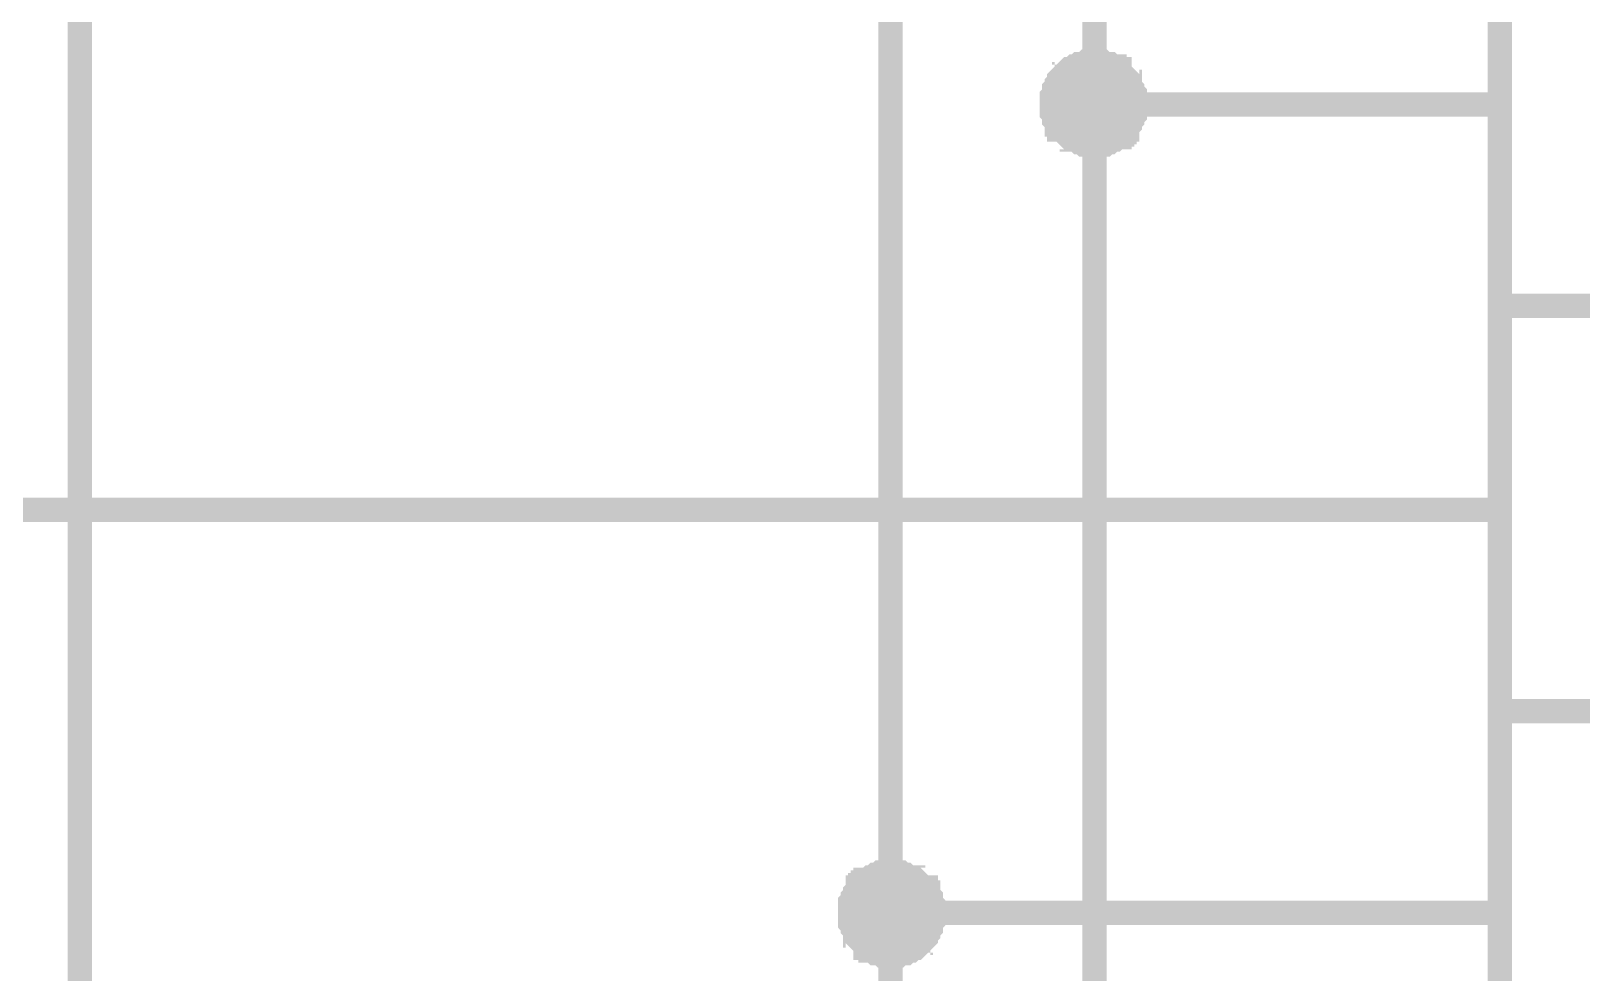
# Model space of a CAD drawing. Header units: millimetres. Extents: x 101 to 942, y 57 to 651.
# Drawn here: x 789.37 to 808.49, y 293.07 to 304.67 of the extents above; entities that cross this region are included whole.
import ezdxf

# ---------------------------------------------------------------- set-up
doc = ezdxf.new("R2010")
doc.units = ezdxf.units.MM
doc.header["$LTSCALE"] = 0.5
doc.layers.add('Sheet', color=255, linetype='Continuous')

msp = doc.modelspace()

# ---------------------------------------------------------------- linework, layer by layer
at = {"layer": 'Sheet', "color": 7, "const_width": 0.3}
msp.add_lwpolyline([(807.491, 386.283), (827.46, 386.283), (827.46, 261.27), (807.491, 261.27), (807.491, 386.283)], close=True, dxfattribs=at)
at = {"layer": 'Sheet', "color": 7}
for points, const_width in [([(802.491, 318.775), (802.491, 303.769), (804.975, 303.769)], 0.3), ([(760.006, 308.771), (789.975, 308.771), (789.975, 268.788), (804.975, 268.788)], 0.3), ([(804.975, 308.771), (799.975, 308.771), (799.975, 293.797)], 0.3), ([(801.963, 303.769), (801.963, 303.8), (801.963, 303.831), (801.963, 303.831), (801.963, 303.862), (801.994, 303.894), (801.994, 303.925), (801.994, 303.956), (801.994, 303.956), (802.025, 303.987), (802.025, 304.018), (802.056, 304.049), (802.056, 304.049), (802.056, 304.08), (802.087, 304.111), (802.118, 304.111), (802.118, 304.142), (802.149, 304.142), (802.149, 304.173), (802.18, 304.204), (802.211, 304.204), (802.211, 304.204), (802.242, 304.235), (802.273, 304.235), (802.304, 304.266), (802.304, 304.266), (802.335, 304.266), (802.366, 304.266), (802.397, 304.297), (802.429, 304.297), (802.429, 304.297), (802.46, 304.297), (802.491, 304.297)], 0.3), ([(801.963, 303.769), (801.963, 303.8), (801.963, 303.831), (801.963, 303.831), (801.963, 303.862), (801.994, 303.894), (801.994, 303.925), (801.994, 303.956), (801.994, 303.956), (802.025, 303.987), (802.025, 304.018), (802.056, 304.049), (802.056, 304.049), (802.056, 304.08), (802.087, 304.111), (802.118, 304.111), (802.118, 304.142), (802.149, 304.142), (802.149, 304.173), (802.18, 304.204), (802.211, 304.204), (802.211, 304.204), (802.242, 304.235), (802.273, 304.235), (802.304, 304.266), (802.304, 304.266), (802.335, 304.266), (802.366, 304.266), (802.397, 304.297), (802.429, 304.297), (802.429, 304.297), (802.46, 304.297), (802.491, 304.297)], 0.3), ([(801.963, 303.769), (801.963, 303.8), (801.963, 303.831), (801.963, 303.831), (801.963, 303.862), (801.994, 303.894), (801.994, 303.925), (801.994, 303.956), (801.994, 303.956), (802.025, 303.987), (802.025, 304.018), (802.056, 304.049), (802.056, 304.049), (802.056, 304.08), (802.087, 304.111), (802.118, 304.111), (802.118, 304.142), (802.149, 304.142), (802.149, 304.173), (802.18, 304.204), (802.211, 304.204), (802.211, 304.204), (802.242, 304.235), (802.273, 304.235), (802.304, 304.266), (802.304, 304.266), (802.335, 304.266), (802.366, 304.266), (802.397, 304.297), (802.429, 304.297), (802.429, 304.297), (802.46, 304.297), (802.491, 304.297)], 0.3), ([(801.963, 303.769), (801.963, 303.8), (801.963, 303.831), (801.963, 303.831), (801.963, 303.862), (801.994, 303.894), (801.994, 303.925), (801.994, 303.956), (801.994, 303.956), (802.025, 303.987), (802.025, 304.018), (802.056, 304.049), (802.056, 304.049), (802.056, 304.08), (802.087, 304.111), (802.118, 304.111), (802.118, 304.142), (802.149, 304.142), (802.149, 304.173), (802.18, 304.204), (802.211, 304.204), (802.211, 304.204), (802.242, 304.235), (802.273, 304.235), (802.304, 304.266), (802.304, 304.266), (802.335, 304.266), (802.366, 304.266), (802.397, 304.297), (802.429, 304.297), (802.429, 304.297), (802.46, 304.297), (802.491, 304.297)], 0.3), ([(802.491, 304.297), (802.491, 304.297)], 0.3), ([(802.491, 304.297), (802.522, 304.297), (802.553, 304.297), (802.553, 304.297), (802.584, 304.297), (802.615, 304.266), (802.646, 304.266), (802.677, 304.266), (802.677, 304.266), (802.708, 304.235), (802.739, 304.235), (802.739, 304.204), (802.77, 304.204), (802.801, 304.204), (802.801, 304.173), (802.832, 304.142), (802.832, 304.142), (802.863, 304.111), (802.863, 304.111), (802.894, 304.08), (802.894, 304.049), (802.925, 304.049), (802.925, 304.018), (802.925, 303.987), (802.956, 303.956), (802.956, 303.956), (802.956, 303.925), (802.988, 303.894), (802.988, 303.862), (802.988, 303.831), (802.988, 303.831), (802.988, 303.8), (802.988, 303.769)], 0.3), ([(802.491, 304.297), (802.491, 304.297)], 0.3), ([(802.491, 304.297), (802.522, 304.297), (802.553, 304.297), (802.553, 304.297), (802.584, 304.297), (802.615, 304.266), (802.646, 304.266), (802.677, 304.266), (802.677, 304.266), (802.708, 304.235), (802.739, 304.235), (802.739, 304.204), (802.77, 304.204), (802.801, 304.204), (802.801, 304.173), (802.832, 304.142), (802.832, 304.142), (802.863, 304.111), (802.863, 304.111), (802.894, 304.08), (802.894, 304.049), (802.925, 304.049), (802.925, 304.018), (802.925, 303.987), (802.956, 303.956), (802.956, 303.956), (802.956, 303.925), (802.988, 303.894), (802.988, 303.862), (802.988, 303.831), (802.988, 303.831), (802.988, 303.8), (802.988, 303.769)], 0.3), ([(802.491, 304.297), (802.491, 304.297)], 0.3), ([(802.491, 304.297), (802.522, 304.297), (802.553, 304.297), (802.553, 304.297), (802.584, 304.297), (802.615, 304.266), (802.646, 304.266), (802.677, 304.266), (802.677, 304.266), (802.708, 304.235), (802.739, 304.235), (802.739, 304.204), (802.77, 304.204), (802.801, 304.204), (802.801, 304.173), (802.832, 304.142), (802.832, 304.142), (802.863, 304.111), (802.863, 304.111), (802.894, 304.08), (802.894, 304.049), (802.925, 304.049), (802.925, 304.018), (802.925, 303.987), (802.956, 303.956), (802.956, 303.956), (802.956, 303.925), (802.988, 303.894), (802.988, 303.862), (802.988, 303.831), (802.988, 303.831), (802.988, 303.8), (802.988, 303.769)], 0.3), ([(802.491, 304.297), (802.491, 304.297)], 0.3), ([(802.491, 304.297), (802.522, 304.297), (802.553, 304.297), (802.553, 304.297), (802.584, 304.297), (802.615, 304.266), (802.646, 304.266), (802.677, 304.266), (802.677, 304.266), (802.708, 304.235), (802.739, 304.235), (802.739, 304.204), (802.77, 304.204), (802.801, 304.204), (802.801, 304.173), (802.832, 304.142), (802.832, 304.142), (802.863, 304.111), (802.863, 304.111), (802.894, 304.08), (802.894, 304.049), (802.925, 304.049), (802.925, 304.018), (802.925, 303.987), (802.956, 303.956), (802.956, 303.956), (802.956, 303.925), (802.988, 303.894), (802.988, 303.862), (802.988, 303.831), (802.988, 303.831), (802.988, 303.8), (802.988, 303.769)], 0.3), ([(801.963, 303.769), (801.963, 303.8), (801.963, 303.831), (801.963, 303.831), (801.963, 303.862), (801.994, 303.894), (801.994, 303.925), (801.994, 303.956), (801.994, 303.956), (802.025, 303.987), (802.025, 304.018), (802.056, 304.049), (802.056, 304.049), (802.056, 304.08), (802.087, 304.111), (802.118, 304.111), (802.118, 304.142), (802.149, 304.142), (802.149, 304.173), (802.18, 304.204), (802.211, 304.204), (802.211, 304.204), (802.242, 304.235), (802.273, 304.235), (802.304, 304.266), (802.304, 304.266), (802.335, 304.266), (802.366, 304.266), (802.397, 304.297), (802.429, 304.297), (802.429, 304.297), (802.46, 304.297), (802.491, 304.297)], 0.0991), ([(801.963, 303.769), (801.963, 303.8), (801.963, 303.831), (801.963, 303.831), (801.963, 303.862), (801.994, 303.894), (801.994, 303.925), (801.994, 303.956), (801.994, 303.956), (802.025, 303.987), (802.025, 304.018), (802.056, 304.049), (802.056, 304.049), (802.056, 304.08), (802.087, 304.111), (802.118, 304.111), (802.118, 304.142), (802.149, 304.142), (802.149, 304.173), (802.18, 304.204), (802.211, 304.204), (802.211, 304.204), (802.242, 304.235), (802.273, 304.235), (802.304, 304.266), (802.304, 304.266), (802.335, 304.266), (802.366, 304.266), (802.397, 304.297), (802.429, 304.297), (802.429, 304.297), (802.46, 304.297), (802.491, 304.297)], 0.0991), ([(801.963, 303.769), (801.963, 303.8), (801.963, 303.831), (801.963, 303.831), (801.963, 303.862), (801.994, 303.894), (801.994, 303.925), (801.994, 303.956), (801.994, 303.956), (802.025, 303.987), (802.025, 304.018), (802.056, 304.049), (802.056, 304.049), (802.056, 304.08), (802.087, 304.111), (802.118, 304.111), (802.118, 304.142), (802.149, 304.142), (802.149, 304.173), (802.18, 304.204), (802.211, 304.204), (802.211, 304.204), (802.242, 304.235), (802.273, 304.235), (802.304, 304.266), (802.304, 304.266), (802.335, 304.266), (802.366, 304.266), (802.397, 304.297), (802.429, 304.297), (802.429, 304.297), (802.46, 304.297), (802.491, 304.297)], 0.0991), ([(801.963, 303.769), (801.963, 303.8), (801.963, 303.831), (801.963, 303.831), (801.963, 303.862), (801.994, 303.894), (801.994, 303.925), (801.994, 303.956), (801.994, 303.956), (802.025, 303.987), (802.025, 304.018), (802.056, 304.049), (802.056, 304.049), (802.056, 304.08), (802.087, 304.111), (802.118, 304.111), (802.118, 304.142), (802.149, 304.142), (802.149, 304.173), (802.18, 304.204), (802.211, 304.204), (802.211, 304.204), (802.242, 304.235), (802.273, 304.235), (802.304, 304.266), (802.304, 304.266), (802.335, 304.266), (802.366, 304.266), (802.397, 304.297), (802.429, 304.297), (802.429, 304.297), (802.46, 304.297), (802.491, 304.297)], 0.0991), ([(802.491, 304.297), (802.491, 304.297)], 0.0991), ([(802.491, 304.297), (802.522, 304.297), (802.553, 304.297), (802.553, 304.297), (802.584, 304.297), (802.615, 304.266), (802.646, 304.266), (802.677, 304.266), (802.677, 304.266), (802.708, 304.235), (802.739, 304.235), (802.739, 304.204), (802.77, 304.204), (802.801, 304.204), (802.801, 304.173), (802.832, 304.142), (802.832, 304.142), (802.863, 304.111), (802.863, 304.111), (802.894, 304.08), (802.894, 304.049), (802.925, 304.049), (802.925, 304.018), (802.925, 303.987), (802.956, 303.956), (802.956, 303.956), (802.956, 303.925), (802.988, 303.894), (802.988, 303.862), (802.988, 303.831), (802.988, 303.831), (802.988, 303.8), (802.988, 303.769)], 0.0991), ([(802.491, 304.297), (802.491, 304.297)], 0.0991), ([(802.491, 304.297), (802.522, 304.297), (802.553, 304.297), (802.553, 304.297), (802.584, 304.297), (802.615, 304.266), (802.646, 304.266), (802.677, 304.266), (802.677, 304.266), (802.708, 304.235), (802.739, 304.235), (802.739, 304.204), (802.77, 304.204), (802.801, 304.204), (802.801, 304.173), (802.832, 304.142), (802.832, 304.142), (802.863, 304.111), (802.863, 304.111), (802.894, 304.08), (802.894, 304.049), (802.925, 304.049), (802.925, 304.018), (802.925, 303.987), (802.956, 303.956), (802.956, 303.956), (802.956, 303.925), (802.988, 303.894), (802.988, 303.862), (802.988, 303.831), (802.988, 303.831), (802.988, 303.8), (802.988, 303.769)], 0.0991), ([(802.491, 304.297), (802.491, 304.297)], 0.0991), ([(802.491, 304.297), (802.522, 304.297), (802.553, 304.297), (802.553, 304.297), (802.584, 304.297), (802.615, 304.266), (802.646, 304.266), (802.677, 304.266), (802.677, 304.266), (802.708, 304.235), (802.739, 304.235), (802.739, 304.204), (802.77, 304.204), (802.801, 304.204), (802.801, 304.173), (802.832, 304.142), (802.832, 304.142), (802.863, 304.111), (802.863, 304.111), (802.894, 304.08), (802.894, 304.049), (802.925, 304.049), (802.925, 304.018), (802.925, 303.987), (802.956, 303.956), (802.956, 303.956), (802.956, 303.925), (802.988, 303.894), (802.988, 303.862), (802.988, 303.831), (802.988, 303.831), (802.988, 303.8), (802.988, 303.769)], 0.0991), ([(802.491, 304.297), (802.491, 304.297)], 0.0991), ([(802.491, 304.297), (802.522, 304.297), (802.553, 304.297), (802.553, 304.297), (802.584, 304.297), (802.615, 304.266), (802.646, 304.266), (802.677, 304.266), (802.677, 304.266), (802.708, 304.235), (802.739, 304.235), (802.739, 304.204), (802.77, 304.204), (802.801, 304.204), (802.801, 304.173), (802.832, 304.142), (802.832, 304.142), (802.863, 304.111), (802.863, 304.111), (802.894, 304.08), (802.894, 304.049), (802.925, 304.049), (802.925, 304.018), (802.925, 303.987), (802.956, 303.956), (802.956, 303.956), (802.956, 303.925), (802.988, 303.894), (802.988, 303.862), (802.988, 303.831), (802.988, 303.831), (802.988, 303.8), (802.988, 303.769)], 0.0991), ([(802.491, 303.272), (802.46, 303.272), (802.429, 303.272), (802.429, 303.272), (802.397, 303.272), (802.366, 303.272), (802.335, 303.303), (802.304, 303.303), (802.304, 303.303), (802.273, 303.334), (802.242, 303.334), (802.211, 303.334), (802.211, 303.365), (802.18, 303.365), (802.149, 303.396), (802.149, 303.396), (802.118, 303.428), (802.118, 303.428), (802.087, 303.459), (802.056, 303.459), (802.056, 303.49), (802.056, 303.521), (802.025, 303.521), (802.025, 303.552), (801.994, 303.583), (801.994, 303.583), (801.994, 303.614), (801.994, 303.645), (801.963, 303.676), (801.963, 303.707), (801.963, 303.707), (801.963, 303.738), (801.963, 303.769)], 0.3), ([(801.963, 303.769), (801.963, 303.769)], 0.3), ([(802.491, 303.272), (802.46, 303.272), (802.429, 303.272), (802.429, 303.272), (802.397, 303.272), (802.366, 303.272), (802.335, 303.303), (802.304, 303.303), (802.304, 303.303), (802.273, 303.334), (802.242, 303.334), (802.211, 303.334), (802.211, 303.365), (802.18, 303.365), (802.149, 303.396), (802.149, 303.396), (802.118, 303.428), (802.118, 303.428), (802.087, 303.459), (802.056, 303.459), (802.056, 303.49), (802.056, 303.521), (802.025, 303.521), (802.025, 303.552), (801.994, 303.583), (801.994, 303.583), (801.994, 303.614), (801.994, 303.645), (801.963, 303.676), (801.963, 303.707), (801.963, 303.707), (801.963, 303.738), (801.963, 303.769)], 0.3), ([(801.963, 303.769), (801.963, 303.769)], 0.3), ([(802.491, 303.272), (802.46, 303.272), (802.429, 303.272), (802.429, 303.272), (802.397, 303.272), (802.366, 303.272), (802.335, 303.303), (802.304, 303.303), (802.304, 303.303), (802.273, 303.334), (802.242, 303.334), (802.211, 303.334), (802.211, 303.365), (802.18, 303.365), (802.149, 303.396), (802.149, 303.396), (802.118, 303.428), (802.118, 303.428), (802.087, 303.459), (802.056, 303.459), (802.056, 303.49), (802.056, 303.521), (802.025, 303.521), (802.025, 303.552), (801.994, 303.583), (801.994, 303.583), (801.994, 303.614), (801.994, 303.645), (801.963, 303.676), (801.963, 303.707), (801.963, 303.707), (801.963, 303.738), (801.963, 303.769)], 0.3), ([(801.963, 303.769), (801.963, 303.769)], 0.3), ([(802.491, 303.272), (802.46, 303.272), (802.429, 303.272), (802.429, 303.272), (802.397, 303.272), (802.366, 303.272), (802.335, 303.303), (802.304, 303.303), (802.304, 303.303), (802.273, 303.334), (802.242, 303.334), (802.211, 303.334), (802.211, 303.365), (802.18, 303.365), (802.149, 303.396), (802.149, 303.396), (802.118, 303.428), (802.118, 303.428), (802.087, 303.459), (802.056, 303.459), (802.056, 303.49), (802.056, 303.521), (802.025, 303.521), (802.025, 303.552), (801.994, 303.583), (801.994, 303.583), (801.994, 303.614), (801.994, 303.645), (801.963, 303.676), (801.963, 303.707), (801.963, 303.707), (801.963, 303.738), (801.963, 303.769)], 0.3), ([(801.963, 303.769), (801.963, 303.769)], 0.3), ([(802.491, 303.272), (802.46, 303.272), (802.429, 303.272), (802.429, 303.272), (802.397, 303.272), (802.366, 303.272), (802.335, 303.303), (802.304, 303.303), (802.304, 303.303), (802.273, 303.334), (802.242, 303.334), (802.211, 303.334), (802.211, 303.365), (802.18, 303.365), (802.149, 303.396), (802.149, 303.396), (802.118, 303.428), (802.118, 303.428), (802.087, 303.459), (802.056, 303.459), (802.056, 303.49), (802.056, 303.521), (802.025, 303.521), (802.025, 303.552), (801.994, 303.583), (801.994, 303.583), (801.994, 303.614), (801.994, 303.645), (801.963, 303.676), (801.963, 303.707), (801.963, 303.707), (801.963, 303.738), (801.963, 303.769)], 0.0991), ([(801.963, 303.769), (801.963, 303.769)], 0.0991), ([(802.491, 303.272), (802.46, 303.272), (802.429, 303.272), (802.429, 303.272), (802.397, 303.272), (802.366, 303.272), (802.335, 303.303), (802.304, 303.303), (802.304, 303.303), (802.273, 303.334), (802.242, 303.334), (802.211, 303.334), (802.211, 303.365), (802.18, 303.365), (802.149, 303.396), (802.149, 303.396), (802.118, 303.428), (802.118, 303.428), (802.087, 303.459), (802.056, 303.459), (802.056, 303.49), (802.056, 303.521), (802.025, 303.521), (802.025, 303.552), (801.994, 303.583), (801.994, 303.583), (801.994, 303.614), (801.994, 303.645), (801.963, 303.676), (801.963, 303.707), (801.963, 303.707), (801.963, 303.738), (801.963, 303.769)], 0.0991), ([(801.963, 303.769), (801.963, 303.769)], 0.0991), ([(802.491, 303.272), (802.46, 303.272), (802.429, 303.272), (802.429, 303.272), (802.397, 303.272), (802.366, 303.272), (802.335, 303.303), (802.304, 303.303), (802.304, 303.303), (802.273, 303.334), (802.242, 303.334), (802.211, 303.334), (802.211, 303.365), (802.18, 303.365), (802.149, 303.396), (802.149, 303.396), (802.118, 303.428), (802.118, 303.428), (802.087, 303.459), (802.056, 303.459), (802.056, 303.49), (802.056, 303.521), (802.025, 303.521), (802.025, 303.552), (801.994, 303.583), (801.994, 303.583), (801.994, 303.614), (801.994, 303.645), (801.963, 303.676), (801.963, 303.707), (801.963, 303.707), (801.963, 303.738), (801.963, 303.769)], 0.0991), ([(801.963, 303.769), (801.963, 303.769)], 0.0991), ([(802.491, 303.272), (802.46, 303.272), (802.429, 303.272), (802.429, 303.272), (802.397, 303.272), (802.366, 303.272), (802.335, 303.303), (802.304, 303.303), (802.304, 303.303), (802.273, 303.334), (802.242, 303.334), (802.211, 303.334), (802.211, 303.365), (802.18, 303.365), (802.149, 303.396), (802.149, 303.396), (802.118, 303.428), (802.118, 303.428), (802.087, 303.459), (802.056, 303.459), (802.056, 303.49), (802.056, 303.521), (802.025, 303.521), (802.025, 303.552), (801.994, 303.583), (801.994, 303.583), (801.994, 303.614), (801.994, 303.645), (801.963, 303.676), (801.963, 303.707), (801.963, 303.707), (801.963, 303.738), (801.963, 303.769)], 0.0991), ([(801.963, 303.769), (801.963, 303.769)], 0.0991), ([(802.988, 303.769), (802.988, 303.738), (802.988, 303.707), (802.988, 303.707), (802.988, 303.676), (802.988, 303.645), (802.956, 303.614), (802.956, 303.583), (802.956, 303.583), (802.925, 303.552), (802.925, 303.521), (802.925, 303.521), (802.894, 303.49), (802.894, 303.459), (802.863, 303.459), (802.863, 303.428), (802.832, 303.428), (802.832, 303.396), (802.801, 303.396), (802.801, 303.365), (802.77, 303.365), (802.739, 303.334), (802.739, 303.334), (802.708, 303.334), (802.677, 303.303), (802.677, 303.303), (802.646, 303.303), (802.615, 303.272), (802.584, 303.272), (802.553, 303.272), (802.553, 303.272), (802.522, 303.272), (802.491, 303.272)], 0.3), ([(802.491, 303.769), (802.491, 288.795), (804.975, 288.795)], 0.3), ([(802.988, 303.769), (802.988, 303.738), (802.988, 303.707), (802.988, 303.707), (802.988, 303.676), (802.988, 303.645), (802.956, 303.614), (802.956, 303.583), (802.956, 303.583), (802.925, 303.552), (802.925, 303.521), (802.925, 303.521), (802.894, 303.49), (802.894, 303.459), (802.863, 303.459), (802.863, 303.428), (802.832, 303.428), (802.832, 303.396), (802.801, 303.396), (802.801, 303.365), (802.77, 303.365), (802.739, 303.334), (802.739, 303.334), (802.708, 303.334), (802.677, 303.303), (802.677, 303.303), (802.646, 303.303), (802.615, 303.272), (802.584, 303.272), (802.553, 303.272), (802.553, 303.272), (802.522, 303.272), (802.491, 303.272)], 0.3), ([(802.988, 303.769), (802.988, 303.738), (802.988, 303.707), (802.988, 303.707), (802.988, 303.676), (802.988, 303.645), (802.956, 303.614), (802.956, 303.583), (802.956, 303.583), (802.925, 303.552), (802.925, 303.521), (802.925, 303.521), (802.894, 303.49), (802.894, 303.459), (802.863, 303.459), (802.863, 303.428), (802.832, 303.428), (802.832, 303.396), (802.801, 303.396), (802.801, 303.365), (802.77, 303.365), (802.739, 303.334), (802.739, 303.334), (802.708, 303.334), (802.677, 303.303), (802.677, 303.303), (802.646, 303.303), (802.615, 303.272), (802.584, 303.272), (802.553, 303.272), (802.553, 303.272), (802.522, 303.272), (802.491, 303.272)], 0.3), ([(802.988, 303.769), (802.988, 303.738), (802.988, 303.707), (802.988, 303.707), (802.988, 303.676), (802.988, 303.645), (802.956, 303.614), (802.956, 303.583), (802.956, 303.583), (802.925, 303.552), (802.925, 303.521), (802.925, 303.521), (802.894, 303.49), (802.894, 303.459), (802.863, 303.459), (802.863, 303.428), (802.832, 303.428), (802.832, 303.396), (802.801, 303.396), (802.801, 303.365), (802.77, 303.365), (802.739, 303.334), (802.739, 303.334), (802.708, 303.334), (802.677, 303.303), (802.677, 303.303), (802.646, 303.303), (802.615, 303.272), (802.584, 303.272), (802.553, 303.272), (802.553, 303.272), (802.522, 303.272), (802.491, 303.272)], 0.3), ([(802.988, 303.769), (802.988, 303.738), (802.988, 303.707), (802.988, 303.707), (802.988, 303.676), (802.988, 303.645), (802.956, 303.614), (802.956, 303.583), (802.956, 303.583), (802.925, 303.552), (802.925, 303.521), (802.925, 303.521), (802.894, 303.49), (802.894, 303.459), (802.863, 303.459), (802.863, 303.428), (802.832, 303.428), (802.832, 303.396), (802.801, 303.396), (802.801, 303.365), (802.77, 303.365), (802.739, 303.334), (802.739, 303.334), (802.708, 303.334), (802.677, 303.303), (802.677, 303.303), (802.646, 303.303), (802.615, 303.272), (802.584, 303.272), (802.553, 303.272), (802.553, 303.272), (802.522, 303.272), (802.491, 303.272)], 0.0991), ([(802.988, 303.769), (802.988, 303.738), (802.988, 303.707), (802.988, 303.707), (802.988, 303.676), (802.988, 303.645), (802.956, 303.614), (802.956, 303.583), (802.956, 303.583), (802.925, 303.552), (802.925, 303.521), (802.925, 303.521), (802.894, 303.49), (802.894, 303.459), (802.863, 303.459), (802.863, 303.428), (802.832, 303.428), (802.832, 303.396), (802.801, 303.396), (802.801, 303.365), (802.77, 303.365), (802.739, 303.334), (802.739, 303.334), (802.708, 303.334), (802.677, 303.303), (802.677, 303.303), (802.646, 303.303), (802.615, 303.272), (802.584, 303.272), (802.553, 303.272), (802.553, 303.272), (802.522, 303.272), (802.491, 303.272)], 0.0991), ([(802.988, 303.769), (802.988, 303.738), (802.988, 303.707), (802.988, 303.707), (802.988, 303.676), (802.988, 303.645), (802.956, 303.614), (802.956, 303.583), (802.956, 303.583), (802.925, 303.552), (802.925, 303.521), (802.925, 303.521), (802.894, 303.49), (802.894, 303.459), (802.863, 303.459), (802.863, 303.428), (802.832, 303.428), (802.832, 303.396), (802.801, 303.396), (802.801, 303.365), (802.77, 303.365), (802.739, 303.334), (802.739, 303.334), (802.708, 303.334), (802.677, 303.303), (802.677, 303.303), (802.646, 303.303), (802.615, 303.272), (802.584, 303.272), (802.553, 303.272), (802.553, 303.272), (802.522, 303.272), (802.491, 303.272)], 0.0991), ([(802.988, 303.769), (802.988, 303.738), (802.988, 303.707), (802.988, 303.707), (802.988, 303.676), (802.988, 303.645), (802.956, 303.614), (802.956, 303.583), (802.956, 303.583), (802.925, 303.552), (802.925, 303.521), (802.925, 303.521), (802.894, 303.49), (802.894, 303.459), (802.863, 303.459), (802.863, 303.428), (802.832, 303.428), (802.832, 303.396), (802.801, 303.396), (802.801, 303.365), (802.77, 303.365), (802.739, 303.334), (802.739, 303.334), (802.708, 303.334), (802.677, 303.303), (802.677, 303.303), (802.646, 303.303), (802.615, 303.272), (802.584, 303.272), (802.553, 303.272), (802.553, 303.272), (802.522, 303.272), (802.491, 303.272)], 0.0991), ([(802.988, 303.769), (802.988, 303.769), (802.988, 303.769), (802.988, 303.769), (802.988, 303.769), (802.988, 303.769), (802.988, 303.769), (802.988, 303.769), (802.988, 303.769), (802.988, 303.769), (802.988, 303.769), (802.988, 303.769), (802.988, 303.769), (802.988, 303.769), (802.988, 303.769), (802.988, 303.769), (802.988, 303.769), (802.988, 303.769), (802.988, 303.769), (802.988, 303.769), (802.988, 303.769), (802.988, 303.769), (802.988, 303.769), (802.988, 303.769), (802.988, 303.769), (802.988, 303.769), (802.988, 303.769), (802.988, 303.769), (802.988, 303.769), (802.988, 303.769), (802.988, 303.769), (802.988, 303.769), (802.988, 303.769)], 0.3), ([(802.988, 303.769), (802.988, 303.769)], 0.3), ([(802.988, 303.769), (802.988, 303.769), (802.988, 303.769), (802.988, 303.769), (802.988, 303.769), (802.988, 303.769), (802.988, 303.769), (802.988, 303.769), (802.988, 303.769), (802.988, 303.769), (802.988, 303.769), (802.988, 303.769), (802.988, 303.769), (802.988, 303.769), (802.988, 303.769), (802.988, 303.769), (802.988, 303.769), (802.988, 303.769), (802.988, 303.769), (802.988, 303.769), (802.988, 303.769), (802.988, 303.769), (802.988, 303.769), (802.988, 303.769), (802.988, 303.769), (802.988, 303.769), (802.988, 303.769), (802.988, 303.769), (802.988, 303.769), (802.988, 303.769), (802.988, 303.769), (802.988, 303.769), (802.988, 303.769)], 0.3), ([(802.988, 303.769), (802.988, 303.769)], 0.3), ([(802.988, 303.769), (802.988, 303.769), (802.988, 303.769), (802.988, 303.769), (802.988, 303.769), (802.988, 303.769), (802.988, 303.769), (802.988, 303.769), (802.988, 303.769), (802.988, 303.769), (802.988, 303.769), (802.988, 303.769), (802.988, 303.769), (802.988, 303.769), (802.988, 303.769), (802.988, 303.769), (802.988, 303.769), (802.988, 303.769), (802.988, 303.769), (802.988, 303.769), (802.988, 303.769), (802.988, 303.769), (802.988, 303.769), (802.988, 303.769), (802.988, 303.769), (802.988, 303.769), (802.988, 303.769), (802.988, 303.769), (802.988, 303.769), (802.988, 303.769), (802.988, 303.769), (802.988, 303.769), (802.988, 303.769)], 0.3), ([(802.988, 303.769), (802.988, 303.769)], 0.3), ([(802.988, 303.769), (802.988, 303.769), (802.988, 303.769), (802.988, 303.769), (802.988, 303.769), (802.988, 303.769), (802.988, 303.769), (802.988, 303.769), (802.988, 303.769), (802.988, 303.769), (802.988, 303.769), (802.988, 303.769), (802.988, 303.769), (802.988, 303.769), (802.988, 303.769), (802.988, 303.769), (802.988, 303.769), (802.988, 303.769), (802.988, 303.769), (802.988, 303.769), (802.988, 303.769), (802.988, 303.769), (802.988, 303.769), (802.988, 303.769), (802.988, 303.769), (802.988, 303.769), (802.988, 303.769), (802.988, 303.769), (802.988, 303.769), (802.988, 303.769), (802.988, 303.769), (802.988, 303.769), (802.988, 303.769)], 0.3), ([(802.988, 303.769), (802.988, 303.769)], 0.3), ([(802.988, 303.769), (802.988, 303.769), (802.988, 303.769), (802.988, 303.769), (802.988, 303.769), (802.988, 303.769), (802.988, 303.769), (802.988, 303.769), (802.988, 303.769), (802.988, 303.769), (802.988, 303.769), (802.988, 303.769), (802.988, 303.769), (802.988, 303.769), (802.988, 303.769), (802.988, 303.769), (802.988, 303.769), (802.988, 303.769), (802.988, 303.769), (802.988, 303.769), (802.988, 303.769), (802.988, 303.769), (802.988, 303.769), (802.988, 303.769), (802.988, 303.769), (802.988, 303.769), (802.988, 303.769), (802.988, 303.769), (802.988, 303.769), (802.988, 303.769), (802.988, 303.769), (802.988, 303.769), (802.988, 303.769)], 0.0991), ([(802.988, 303.769), (802.988, 303.769)], 0.0991), ([(802.988, 303.769), (802.988, 303.769), (802.988, 303.769), (802.988, 303.769), (802.988, 303.769), (802.988, 303.769), (802.988, 303.769), (802.988, 303.769), (802.988, 303.769), (802.988, 303.769), (802.988, 303.769), (802.988, 303.769), (802.988, 303.769), (802.988, 303.769), (802.988, 303.769), (802.988, 303.769), (802.988, 303.769), (802.988, 303.769), (802.988, 303.769), (802.988, 303.769), (802.988, 303.769), (802.988, 303.769), (802.988, 303.769), (802.988, 303.769), (802.988, 303.769), (802.988, 303.769), (802.988, 303.769), (802.988, 303.769), (802.988, 303.769), (802.988, 303.769), (802.988, 303.769), (802.988, 303.769), (802.988, 303.769)], 0.0991), ([(802.988, 303.769), (802.988, 303.769)], 0.0991), ([(802.988, 303.769), (802.988, 303.769), (802.988, 303.769), (802.988, 303.769), (802.988, 303.769), (802.988, 303.769), (802.988, 303.769), (802.988, 303.769), (802.988, 303.769), (802.988, 303.769), (802.988, 303.769), (802.988, 303.769), (802.988, 303.769), (802.988, 303.769), (802.988, 303.769), (802.988, 303.769), (802.988, 303.769), (802.988, 303.769), (802.988, 303.769), (802.988, 303.769), (802.988, 303.769), (802.988, 303.769), (802.988, 303.769), (802.988, 303.769), (802.988, 303.769), (802.988, 303.769), (802.988, 303.769), (802.988, 303.769), (802.988, 303.769), (802.988, 303.769), (802.988, 303.769), (802.988, 303.769), (802.988, 303.769)], 0.0991), ([(802.988, 303.769), (802.988, 303.769)], 0.0991), ([(802.988, 303.769), (802.988, 303.769), (802.988, 303.769), (802.988, 303.769), (802.988, 303.769), (802.988, 303.769), (802.988, 303.769), (802.988, 303.769), (802.988, 303.769), (802.988, 303.769), (802.988, 303.769), (802.988, 303.769), (802.988, 303.769), (802.988, 303.769), (802.988, 303.769), (802.988, 303.769), (802.988, 303.769), (802.988, 303.769), (802.988, 303.769), (802.988, 303.769), (802.988, 303.769), (802.988, 303.769), (802.988, 303.769), (802.988, 303.769), (802.988, 303.769), (802.988, 303.769), (802.988, 303.769), (802.988, 303.769), (802.988, 303.769), (802.988, 303.769), (802.988, 303.769), (802.988, 303.769), (802.988, 303.769)], 0.0991), ([(802.988, 303.769), (802.988, 303.769)], 0.0991), ([(807.491, 303.769), (804.975, 303.769)], 0.3), ([(807.491, 301.284), (827.46, 301.284)], 0.3), ([(760.006, 298.767), (804.975, 298.767)], 0.3), ([(807.491, 298.767), (804.975, 298.767)], 0.3), ([(807.491, 296.282), (827.46, 296.282)], 0.3), ([(799.478, 293.797), (799.478, 293.828), (799.478, 293.859), (799.478, 293.859), (799.478, 293.89), (799.478, 293.921), (799.509, 293.952), (799.509, 293.983), (799.509, 293.983), (799.54, 294.014), (799.54, 294.045), (799.54, 294.045), (799.571, 294.076), (799.571, 294.107), (799.602, 294.107), (799.602, 294.139), (799.633, 294.139), (799.633, 294.17), (799.665, 294.17), (799.665, 294.201), (799.696, 294.201), (799.727, 294.232), (799.727, 294.232), (799.758, 294.232), (799.789, 294.263), (799.789, 294.263), (799.82, 294.263), (799.851, 294.294), (799.882, 294.294), (799.913, 294.294), (799.913, 294.294), (799.944, 294.294), (799.975, 294.294)], 0.3), ([(799.478, 293.797), (799.478, 293.828), (799.478, 293.859), (799.478, 293.859), (799.478, 293.89), (799.478, 293.921), (799.509, 293.952), (799.509, 293.983), (799.509, 293.983), (799.54, 294.014), (799.54, 294.045), (799.54, 294.045), (799.571, 294.076), (799.571, 294.107), (799.602, 294.107), (799.602, 294.139), (799.633, 294.139), (799.633, 294.17), (799.665, 294.17), (799.665, 294.201), (799.696, 294.201), (799.727, 294.232), (799.727, 294.232), (799.758, 294.232), (799.789, 294.263), (799.789, 294.263), (799.82, 294.263), (799.851, 294.294), (799.882, 294.294), (799.913, 294.294), (799.913, 294.294), (799.944, 294.294), (799.975, 294.294)], 0.3), ([(799.478, 293.797), (799.478, 293.828), (799.478, 293.859), (799.478, 293.859), (799.478, 293.89), (799.478, 293.921), (799.509, 293.952), (799.509, 293.983), (799.509, 293.983), (799.54, 294.014), (799.54, 294.045), (799.54, 294.045), (799.571, 294.076), (799.571, 294.107), (799.602, 294.107), (799.602, 294.139), (799.633, 294.139), (799.633, 294.17), (799.665, 294.17), (799.665, 294.201), (799.696, 294.201), (799.727, 294.232), (799.727, 294.232), (799.758, 294.232), (799.789, 294.263), (799.789, 294.263), (799.82, 294.263), (799.851, 294.294), (799.882, 294.294), (799.913, 294.294), (799.913, 294.294), (799.944, 294.294), (799.975, 294.294)], 0.3), ([(799.478, 293.797), (799.478, 293.828), (799.478, 293.859), (799.478, 293.859), (799.478, 293.89), (799.478, 293.921), (799.509, 293.952), (799.509, 293.983), (799.509, 293.983), (799.54, 294.014), (799.54, 294.045), (799.54, 294.045), (799.571, 294.076), (799.571, 294.107), (799.602, 294.107), (799.602, 294.139), (799.633, 294.139), (799.633, 294.17), (799.665, 294.17), (799.665, 294.201), (799.696, 294.201), (799.727, 294.232), (799.727, 294.232), (799.758, 294.232), (799.789, 294.263), (799.789, 294.263), (799.82, 294.263), (799.851, 294.294), (799.882, 294.294), (799.913, 294.294), (799.913, 294.294), (799.944, 294.294), (799.975, 294.294)], 0.3), ([(799.975, 294.294), (799.975, 294.294)], 0.3), ([(799.975, 294.294), (800.006, 294.294), (800.037, 294.294), (800.037, 294.294), (800.068, 294.294), (800.099, 294.294), (800.13, 294.263), (800.161, 294.263), (800.161, 294.263), (800.192, 294.232), (800.224, 294.232), (800.255, 294.232), (800.255, 294.201), (800.286, 294.201), (800.317, 294.17), (800.317, 294.17), (800.348, 294.139), (800.348, 294.139), (800.379, 294.107), (800.41, 294.107), (800.41, 294.076), (800.41, 294.045), (800.441, 294.045), (800.441, 294.014), (800.472, 293.983), (800.472, 293.983), (800.472, 293.952), (800.472, 293.921), (800.503, 293.89), (800.503, 293.859), (800.503, 293.859), (800.503, 293.828), (800.503, 293.797)], 0.3), ([(799.975, 294.294), (799.975, 294.294)], 0.3), ([(799.975, 294.294), (800.006, 294.294), (800.037, 294.294), (800.037, 294.294), (800.068, 294.294), (800.099, 294.294), (800.13, 294.263), (800.161, 294.263), (800.161, 294.263), (800.192, 294.232), (800.224, 294.232), (800.255, 294.232), (800.255, 294.201), (800.286, 294.201), (800.317, 294.17), (800.317, 294.17), (800.348, 294.139), (800.348, 294.139), (800.379, 294.107), (800.41, 294.107), (800.41, 294.076), (800.41, 294.045), (800.441, 294.045), (800.441, 294.014), (800.472, 293.983), (800.472, 293.983), (800.472, 293.952), (800.472, 293.921), (800.503, 293.89), (800.503, 293.859), (800.503, 293.859), (800.503, 293.828), (800.503, 293.797)], 0.3), ([(799.975, 294.294), (799.975, 294.294)], 0.3), ([(799.975, 294.294), (800.006, 294.294), (800.037, 294.294), (800.037, 294.294), (800.068, 294.294), (800.099, 294.294), (800.13, 294.263), (800.161, 294.263), (800.161, 294.263), (800.192, 294.232), (800.224, 294.232), (800.255, 294.232), (800.255, 294.201), (800.286, 294.201), (800.317, 294.17), (800.317, 294.17), (800.348, 294.139), (800.348, 294.139), (800.379, 294.107), (800.41, 294.107), (800.41, 294.076), (800.41, 294.045), (800.441, 294.045), (800.441, 294.014), (800.472, 293.983), (800.472, 293.983), (800.472, 293.952), (800.472, 293.921), (800.503, 293.89), (800.503, 293.859), (800.503, 293.859), (800.503, 293.828), (800.503, 293.797)], 0.3), ([(799.975, 294.294), (799.975, 294.294)], 0.3), ([(799.975, 294.294), (800.006, 294.294), (800.037, 294.294), (800.037, 294.294), (800.068, 294.294), (800.099, 294.294), (800.13, 294.263), (800.161, 294.263), (800.161, 294.263), (800.192, 294.232), (800.224, 294.232), (800.255, 294.232), (800.255, 294.201), (800.286, 294.201), (800.317, 294.17), (800.317, 294.17), (800.348, 294.139), (800.348, 294.139), (800.379, 294.107), (800.41, 294.107), (800.41, 294.076), (800.41, 294.045), (800.441, 294.045), (800.441, 294.014), (800.472, 293.983), (800.472, 293.983), (800.472, 293.952), (800.472, 293.921), (800.503, 293.89), (800.503, 293.859), (800.503, 293.859), (800.503, 293.828), (800.503, 293.797)], 0.3), ([(799.478, 293.797), (799.478, 293.828), (799.478, 293.859), (799.478, 293.859), (799.478, 293.89), (799.478, 293.921), (799.509, 293.952), (799.509, 293.983), (799.509, 293.983), (799.54, 294.014), (799.54, 294.045), (799.54, 294.045), (799.571, 294.076), (799.571, 294.107), (799.602, 294.107), (799.602, 294.139), (799.633, 294.139), (799.633, 294.17), (799.665, 294.17), (799.665, 294.201), (799.696, 294.201), (799.727, 294.232), (799.727, 294.232), (799.758, 294.232), (799.789, 294.263), (799.789, 294.263), (799.82, 294.263), (799.851, 294.294), (799.882, 294.294), (799.913, 294.294), (799.913, 294.294), (799.944, 294.294), (799.975, 294.294)], 0.0991), ([(799.478, 293.797), (799.478, 293.828), (799.478, 293.859), (799.478, 293.859), (799.478, 293.89), (799.478, 293.921), (799.509, 293.952), (799.509, 293.983), (799.509, 293.983), (799.54, 294.014), (799.54, 294.045), (799.54, 294.045), (799.571, 294.076), (799.571, 294.107), (799.602, 294.107), (799.602, 294.139), (799.633, 294.139), (799.633, 294.17), (799.665, 294.17), (799.665, 294.201), (799.696, 294.201), (799.727, 294.232), (799.727, 294.232), (799.758, 294.232), (799.789, 294.263), (799.789, 294.263), (799.82, 294.263), (799.851, 294.294), (799.882, 294.294), (799.913, 294.294), (799.913, 294.294), (799.944, 294.294), (799.975, 294.294)], 0.0991), ([(799.478, 293.797), (799.478, 293.828), (799.478, 293.859), (799.478, 293.859), (799.478, 293.89), (799.478, 293.921), (799.509, 293.952), (799.509, 293.983), (799.509, 293.983), (799.54, 294.014), (799.54, 294.045), (799.54, 294.045), (799.571, 294.076), (799.571, 294.107), (799.602, 294.107), (799.602, 294.139), (799.633, 294.139), (799.633, 294.17), (799.665, 294.17), (799.665, 294.201), (799.696, 294.201), (799.727, 294.232), (799.727, 294.232), (799.758, 294.232), (799.789, 294.263), (799.789, 294.263), (799.82, 294.263), (799.851, 294.294), (799.882, 294.294), (799.913, 294.294), (799.913, 294.294), (799.944, 294.294), (799.975, 294.294)], 0.0991), ([(799.478, 293.797), (799.478, 293.828), (799.478, 293.859), (799.478, 293.859), (799.478, 293.89), (799.478, 293.921), (799.509, 293.952), (799.509, 293.983), (799.509, 293.983), (799.54, 294.014), (799.54, 294.045), (799.54, 294.045), (799.571, 294.076), (799.571, 294.107), (799.602, 294.107), (799.602, 294.139), (799.633, 294.139), (799.633, 294.17), (799.665, 294.17), (799.665, 294.201), (799.696, 294.201), (799.727, 294.232), (799.727, 294.232), (799.758, 294.232), (799.789, 294.263), (799.789, 294.263), (799.82, 294.263), (799.851, 294.294), (799.882, 294.294), (799.913, 294.294), (799.913, 294.294), (799.944, 294.294), (799.975, 294.294)], 0.0991), ([(799.975, 294.294), (799.975, 294.294)], 0.0991), ([(799.975, 294.294), (800.006, 294.294), (800.037, 294.294), (800.037, 294.294), (800.068, 294.294), (800.099, 294.294), (800.13, 294.263), (800.161, 294.263), (800.161, 294.263), (800.192, 294.232), (800.224, 294.232), (800.255, 294.232), (800.255, 294.201), (800.286, 294.201), (800.317, 294.17), (800.317, 294.17), (800.348, 294.139), (800.348, 294.139), (800.379, 294.107), (800.41, 294.107), (800.41, 294.076), (800.41, 294.045), (800.441, 294.045), (800.441, 294.014), (800.472, 293.983), (800.472, 293.983), (800.472, 293.952), (800.472, 293.921), (800.503, 293.89), (800.503, 293.859), (800.503, 293.859), (800.503, 293.828), (800.503, 293.797)], 0.0991), ([(799.975, 294.294), (799.975, 294.294)], 0.0991), ([(799.975, 294.294), (800.006, 294.294), (800.037, 294.294), (800.037, 294.294), (800.068, 294.294), (800.099, 294.294), (800.13, 294.263), (800.161, 294.263), (800.161, 294.263), (800.192, 294.232), (800.224, 294.232), (800.255, 294.232), (800.255, 294.201), (800.286, 294.201), (800.317, 294.17), (800.317, 294.17), (800.348, 294.139), (800.348, 294.139), (800.379, 294.107), (800.41, 294.107), (800.41, 294.076), (800.41, 294.045), (800.441, 294.045), (800.441, 294.014), (800.472, 293.983), (800.472, 293.983), (800.472, 293.952), (800.472, 293.921), (800.503, 293.89), (800.503, 293.859), (800.503, 293.859), (800.503, 293.828), (800.503, 293.797)], 0.0991), ([(799.975, 294.294), (799.975, 294.294)], 0.0991), ([(799.975, 294.294), (800.006, 294.294), (800.037, 294.294), (800.037, 294.294), (800.068, 294.294), (800.099, 294.294), (800.13, 294.263), (800.161, 294.263), (800.161, 294.263), (800.192, 294.232), (800.224, 294.232), (800.255, 294.232), (800.255, 294.201), (800.286, 294.201), (800.317, 294.17), (800.317, 294.17), (800.348, 294.139), (800.348, 294.139), (800.379, 294.107), (800.41, 294.107), (800.41, 294.076), (800.41, 294.045), (800.441, 294.045), (800.441, 294.014), (800.472, 293.983), (800.472, 293.983), (800.472, 293.952), (800.472, 293.921), (800.503, 293.89), (800.503, 293.859), (800.503, 293.859), (800.503, 293.828), (800.503, 293.797)], 0.0991), ([(799.975, 294.294), (799.975, 294.294)], 0.0991), ([(799.975, 294.294), (800.006, 294.294), (800.037, 294.294), (800.037, 294.294), (800.068, 294.294), (800.099, 294.294), (800.13, 294.263), (800.161, 294.263), (800.161, 294.263), (800.192, 294.232), (800.224, 294.232), (800.255, 294.232), (800.255, 294.201), (800.286, 294.201), (800.317, 294.17), (800.317, 294.17), (800.348, 294.139), (800.348, 294.139), (800.379, 294.107), (800.41, 294.107), (800.41, 294.076), (800.41, 294.045), (800.441, 294.045), (800.441, 294.014), (800.472, 293.983), (800.472, 293.983), (800.472, 293.952), (800.472, 293.921), (800.503, 293.89), (800.503, 293.859), (800.503, 293.859), (800.503, 293.828), (800.503, 293.797)], 0.0991), ([(799.975, 293.269), (799.944, 293.269), (799.913, 293.269), (799.913, 293.269), (799.882, 293.269), (799.851, 293.3), (799.82, 293.3), (799.789, 293.3), (799.789, 293.3), (799.758, 293.331), (799.727, 293.331), (799.727, 293.362), (799.696, 293.362), (799.665, 293.362), (799.665, 293.393), (799.633, 293.424), (799.633, 293.424), (799.602, 293.455), (799.602, 293.455), (799.571, 293.486), (799.571, 293.517), (799.54, 293.517), (799.54, 293.548), (799.54, 293.579), (799.509, 293.61), (799.509, 293.61), (799.509, 293.641), (799.478, 293.673), (799.478, 293.704), (799.478, 293.735), (799.478, 293.735), (799.478, 293.766), (799.478, 293.797)], 0.3), ([(799.478, 293.797), (799.478, 293.797)], 0.3), ([(799.975, 293.269), (799.944, 293.269), (799.913, 293.269), (799.913, 293.269), (799.882, 293.269), (799.851, 293.3), (799.82, 293.3), (799.789, 293.3), (799.789, 293.3), (799.758, 293.331), (799.727, 293.331), (799.727, 293.362), (799.696, 293.362), (799.665, 293.362), (799.665, 293.393), (799.633, 293.424), (799.633, 293.424), (799.602, 293.455), (799.602, 293.455), (799.571, 293.486), (799.571, 293.517), (799.54, 293.517), (799.54, 293.548), (799.54, 293.579), (799.509, 293.61), (799.509, 293.61), (799.509, 293.641), (799.478, 293.673), (799.478, 293.704), (799.478, 293.735), (799.478, 293.735), (799.478, 293.766), (799.478, 293.797)], 0.3), ([(799.478, 293.797), (799.478, 293.797)], 0.3), ([(799.975, 293.269), (799.944, 293.269), (799.913, 293.269), (799.913, 293.269), (799.882, 293.269), (799.851, 293.3), (799.82, 293.3), (799.789, 293.3), (799.789, 293.3), (799.758, 293.331), (799.727, 293.331), (799.727, 293.362), (799.696, 293.362), (799.665, 293.362), (799.665, 293.393), (799.633, 293.424), (799.633, 293.424), (799.602, 293.455), (799.602, 293.455), (799.571, 293.486), (799.571, 293.517), (799.54, 293.517), (799.54, 293.548), (799.54, 293.579), (799.509, 293.61), (799.509, 293.61), (799.509, 293.641), (799.478, 293.673), (799.478, 293.704), (799.478, 293.735), (799.478, 293.735), (799.478, 293.766), (799.478, 293.797)], 0.3), ([(799.478, 293.797), (799.478, 293.797)], 0.3), ([(799.975, 293.269), (799.944, 293.269), (799.913, 293.269), (799.913, 293.269), (799.882, 293.269), (799.851, 293.3), (799.82, 293.3), (799.789, 293.3), (799.789, 293.3), (799.758, 293.331), (799.727, 293.331), (799.727, 293.362), (799.696, 293.362), (799.665, 293.362), (799.665, 293.393), (799.633, 293.424), (799.633, 293.424), (799.602, 293.455), (799.602, 293.455), (799.571, 293.486), (799.571, 293.517), (799.54, 293.517), (799.54, 293.548), (799.54, 293.579), (799.509, 293.61), (799.509, 293.61), (799.509, 293.641), (799.478, 293.673), (799.478, 293.704), (799.478, 293.735), (799.478, 293.735), (799.478, 293.766), (799.478, 293.797)], 0.3), ([(799.478, 293.797), (799.478, 293.797)], 0.3), ([(799.975, 293.269), (799.944, 293.269), (799.913, 293.269), (799.913, 293.269), (799.882, 293.269), (799.851, 293.3), (799.82, 293.3), (799.789, 293.3), (799.789, 293.3), (799.758, 293.331), (799.727, 293.331), (799.727, 293.362), (799.696, 293.362), (799.665, 293.362), (799.665, 293.393), (799.633, 293.424), (799.633, 293.424), (799.602, 293.455), (799.602, 293.455), (799.571, 293.486), (799.571, 293.517), (799.54, 293.517), (799.54, 293.548), (799.54, 293.579), (799.509, 293.61), (799.509, 293.61), (799.509, 293.641), (799.478, 293.673), (799.478, 293.704), (799.478, 293.735), (799.478, 293.735), (799.478, 293.766), (799.478, 293.797)], 0.0991), ([(799.478, 293.797), (799.478, 293.797)], 0.0991), ([(799.975, 293.269), (799.944, 293.269), (799.913, 293.269), (799.913, 293.269), (799.882, 293.269), (799.851, 293.3), (799.82, 293.3), (799.789, 293.3), (799.789, 293.3), (799.758, 293.331), (799.727, 293.331), (799.727, 293.362), (799.696, 293.362), (799.665, 293.362), (799.665, 293.393), (799.633, 293.424), (799.633, 293.424), (799.602, 293.455), (799.602, 293.455), (799.571, 293.486), (799.571, 293.517), (799.54, 293.517), (799.54, 293.548), (799.54, 293.579), (799.509, 293.61), (799.509, 293.61), (799.509, 293.641), (799.478, 293.673), (799.478, 293.704), (799.478, 293.735), (799.478, 293.735), (799.478, 293.766), (799.478, 293.797)], 0.0991), ([(799.478, 293.797), (799.478, 293.797)], 0.0991), ([(799.975, 293.269), (799.944, 293.269), (799.913, 293.269), (799.913, 293.269), (799.882, 293.269), (799.851, 293.3), (799.82, 293.3), (799.789, 293.3), (799.789, 293.3), (799.758, 293.331), (799.727, 293.331), (799.727, 293.362), (799.696, 293.362), (799.665, 293.362), (799.665, 293.393), (799.633, 293.424), (799.633, 293.424), (799.602, 293.455), (799.602, 293.455), (799.571, 293.486), (799.571, 293.517), (799.54, 293.517), (799.54, 293.548), (799.54, 293.579), (799.509, 293.61), (799.509, 293.61), (799.509, 293.641), (799.478, 293.673), (799.478, 293.704), (799.478, 293.735), (799.478, 293.735), (799.478, 293.766), (799.478, 293.797)], 0.0991), ([(799.478, 293.797), (799.478, 293.797)], 0.0991), ([(799.975, 293.269), (799.944, 293.269), (799.913, 293.269), (799.913, 293.269), (799.882, 293.269), (799.851, 293.3), (799.82, 293.3), (799.789, 293.3), (799.789, 293.3), (799.758, 293.331), (799.727, 293.331), (799.727, 293.362), (799.696, 293.362), (799.665, 293.362), (799.665, 293.393), (799.633, 293.424), (799.633, 293.424), (799.602, 293.455), (799.602, 293.455), (799.571, 293.486), (799.571, 293.517), (799.54, 293.517), (799.54, 293.548), (799.54, 293.579), (799.509, 293.61), (799.509, 293.61), (799.509, 293.641), (799.478, 293.673), (799.478, 293.704), (799.478, 293.735), (799.478, 293.735), (799.478, 293.766), (799.478, 293.797)], 0.0991), ([(799.478, 293.797), (799.478, 293.797)], 0.0991), ([(804.975, 293.797), (799.975, 293.797), (799.975, 278.791)], 0.3), ([(800.503, 293.797), (800.503, 293.766), (800.503, 293.735), (800.503, 293.735), (800.503, 293.704), (800.472, 293.673), (800.472, 293.641), (800.472, 293.61), (800.472, 293.61), (800.441, 293.579), (800.441, 293.548), (800.41, 293.517), (800.41, 293.517), (800.41, 293.486), (800.379, 293.455), (800.348, 293.455), (800.348, 293.424), (800.317, 293.424), (800.317, 293.393), (800.286, 293.362), (800.255, 293.362), (800.255, 293.362), (800.224, 293.331), (800.192, 293.331), (800.161, 293.3), (800.161, 293.3), (800.13, 293.3), (800.099, 293.3), (800.068, 293.269), (800.037, 293.269), (800.037, 293.269), (800.006, 293.269), (799.975, 293.269)], 0.3), ([(800.503, 293.797), (800.503, 293.766), (800.503, 293.735), (800.503, 293.735), (800.503, 293.704), (800.472, 293.673), (800.472, 293.641), (800.472, 293.61), (800.472, 293.61), (800.441, 293.579), (800.441, 293.548), (800.41, 293.517), (800.41, 293.517), (800.41, 293.486), (800.379, 293.455), (800.348, 293.455), (800.348, 293.424), (800.317, 293.424), (800.317, 293.393), (800.286, 293.362), (800.255, 293.362), (800.255, 293.362), (800.224, 293.331), (800.192, 293.331), (800.161, 293.3), (800.161, 293.3), (800.13, 293.3), (800.099, 293.3), (800.068, 293.269), (800.037, 293.269), (800.037, 293.269), (800.006, 293.269), (799.975, 293.269)], 0.3), ([(800.503, 293.797), (800.503, 293.766), (800.503, 293.735), (800.503, 293.735), (800.503, 293.704), (800.472, 293.673), (800.472, 293.641), (800.472, 293.61), (800.472, 293.61), (800.441, 293.579), (800.441, 293.548), (800.41, 293.517), (800.41, 293.517), (800.41, 293.486), (800.379, 293.455), (800.348, 293.455), (800.348, 293.424), (800.317, 293.424), (800.317, 293.393), (800.286, 293.362), (800.255, 293.362), (800.255, 293.362), (800.224, 293.331), (800.192, 293.331), (800.161, 293.3), (800.161, 293.3), (800.13, 293.3), (800.099, 293.3), (800.068, 293.269), (800.037, 293.269), (800.037, 293.269), (800.006, 293.269), (799.975, 293.269)], 0.3), ([(800.503, 293.797), (800.503, 293.766), (800.503, 293.735), (800.503, 293.735), (800.503, 293.704), (800.472, 293.673), (800.472, 293.641), (800.472, 293.61), (800.472, 293.61), (800.441, 293.579), (800.441, 293.548), (800.41, 293.517), (800.41, 293.517), (800.41, 293.486), (800.379, 293.455), (800.348, 293.455), (800.348, 293.424), (800.317, 293.424), (800.317, 293.393), (800.286, 293.362), (800.255, 293.362), (800.255, 293.362), (800.224, 293.331), (800.192, 293.331), (800.161, 293.3), (800.161, 293.3), (800.13, 293.3), (800.099, 293.3), (800.068, 293.269), (800.037, 293.269), (800.037, 293.269), (800.006, 293.269), (799.975, 293.269)], 0.3), ([(800.503, 293.797), (800.503, 293.766), (800.503, 293.735), (800.503, 293.735), (800.503, 293.704), (800.472, 293.673), (800.472, 293.641), (800.472, 293.61), (800.472, 293.61), (800.441, 293.579), (800.441, 293.548), (800.41, 293.517), (800.41, 293.517), (800.41, 293.486), (800.379, 293.455), (800.348, 293.455), (800.348, 293.424), (800.317, 293.424), (800.317, 293.393), (800.286, 293.362), (800.255, 293.362), (800.255, 293.362), (800.224, 293.331), (800.192, 293.331), (800.161, 293.3), (800.161, 293.3), (800.13, 293.3), (800.099, 293.3), (800.068, 293.269), (800.037, 293.269), (800.037, 293.269), (800.006, 293.269), (799.975, 293.269)], 0.0991), ([(800.503, 293.797), (800.503, 293.766), (800.503, 293.735), (800.503, 293.735), (800.503, 293.704), (800.472, 293.673), (800.472, 293.641), (800.472, 293.61), (800.472, 293.61), (800.441, 293.579), (800.441, 293.548), (800.41, 293.517), (800.41, 293.517), (800.41, 293.486), (800.379, 293.455), (800.348, 293.455), (800.348, 293.424), (800.317, 293.424), (800.317, 293.393), (800.286, 293.362), (800.255, 293.362), (800.255, 293.362), (800.224, 293.331), (800.192, 293.331), (800.161, 293.3), (800.161, 293.3), (800.13, 293.3), (800.099, 293.3), (800.068, 293.269), (800.037, 293.269), (800.037, 293.269), (800.006, 293.269), (799.975, 293.269)], 0.0991), ([(800.503, 293.797), (800.503, 293.766), (800.503, 293.735), (800.503, 293.735), (800.503, 293.704), (800.472, 293.673), (800.472, 293.641), (800.472, 293.61), (800.472, 293.61), (800.441, 293.579), (800.441, 293.548), (800.41, 293.517), (800.41, 293.517), (800.41, 293.486), (800.379, 293.455), (800.348, 293.455), (800.348, 293.424), (800.317, 293.424), (800.317, 293.393), (800.286, 293.362), (800.255, 293.362), (800.255, 293.362), (800.224, 293.331), (800.192, 293.331), (800.161, 293.3), (800.161, 293.3), (800.13, 293.3), (800.099, 293.3), (800.068, 293.269), (800.037, 293.269), (800.037, 293.269), (800.006, 293.269), (799.975, 293.269)], 0.0991), ([(800.503, 293.797), (800.503, 293.766), (800.503, 293.735), (800.503, 293.735), (800.503, 293.704), (800.472, 293.673), (800.472, 293.641), (800.472, 293.61), (800.472, 293.61), (800.441, 293.579), (800.441, 293.548), (800.41, 293.517), (800.41, 293.517), (800.41, 293.486), (800.379, 293.455), (800.348, 293.455), (800.348, 293.424), (800.317, 293.424), (800.317, 293.393), (800.286, 293.362), (800.255, 293.362), (800.255, 293.362), (800.224, 293.331), (800.192, 293.331), (800.161, 293.3), (800.161, 293.3), (800.13, 293.3), (800.099, 293.3), (800.068, 293.269), (800.037, 293.269), (800.037, 293.269), (800.006, 293.269), (799.975, 293.269)], 0.0991), ([(800.503, 293.797), (800.503, 293.797), (800.503, 293.797), (800.503, 293.797), (800.503, 293.797), (800.503, 293.797), (800.503, 293.797), (800.503, 293.797), (800.503, 293.797), (800.503, 293.797), (800.503, 293.797), (800.503, 293.797), (800.503, 293.797), (800.503, 293.797), (800.503, 293.797), (800.503, 293.797), (800.503, 293.797), (800.503, 293.797), (800.503, 293.797), (800.503, 293.797), (800.503, 293.797), (800.503, 293.797), (800.503, 293.797), (800.503, 293.797), (800.503, 293.797), (800.503, 293.797), (800.503, 293.797), (800.503, 293.797), (800.503, 293.797), (800.503, 293.797), (800.503, 293.797), (800.503, 293.797), (800.503, 293.797)], 0.3), ([(800.503, 293.797), (800.503, 293.797)], 0.3), ([(800.503, 293.797), (800.503, 293.797), (800.503, 293.797), (800.503, 293.797), (800.503, 293.797), (800.503, 293.797), (800.503, 293.797), (800.503, 293.797), (800.503, 293.797), (800.503, 293.797), (800.503, 293.797), (800.503, 293.797), (800.503, 293.797), (800.503, 293.797), (800.503, 293.797), (800.503, 293.797), (800.503, 293.797), (800.503, 293.797), (800.503, 293.797), (800.503, 293.797), (800.503, 293.797), (800.503, 293.797), (800.503, 293.797), (800.503, 293.797), (800.503, 293.797), (800.503, 293.797), (800.503, 293.797), (800.503, 293.797), (800.503, 293.797), (800.503, 293.797), (800.503, 293.797), (800.503, 293.797), (800.503, 293.797)], 0.3), ([(800.503, 293.797), (800.503, 293.797)], 0.3), ([(800.503, 293.797), (800.503, 293.797), (800.503, 293.797), (800.503, 293.797), (800.503, 293.797), (800.503, 293.797), (800.503, 293.797), (800.503, 293.797), (800.503, 293.797), (800.503, 293.797), (800.503, 293.797), (800.503, 293.797), (800.503, 293.797), (800.503, 293.797), (800.503, 293.797), (800.503, 293.797), (800.503, 293.797), (800.503, 293.797), (800.503, 293.797), (800.503, 293.797), (800.503, 293.797), (800.503, 293.797), (800.503, 293.797), (800.503, 293.797), (800.503, 293.797), (800.503, 293.797), (800.503, 293.797), (800.503, 293.797), (800.503, 293.797), (800.503, 293.797), (800.503, 293.797), (800.503, 293.797), (800.503, 293.797)], 0.3), ([(800.503, 293.797), (800.503, 293.797)], 0.3), ([(800.503, 293.797), (800.503, 293.797), (800.503, 293.797), (800.503, 293.797), (800.503, 293.797), (800.503, 293.797), (800.503, 293.797), (800.503, 293.797), (800.503, 293.797), (800.503, 293.797), (800.503, 293.797), (800.503, 293.797), (800.503, 293.797), (800.503, 293.797), (800.503, 293.797), (800.503, 293.797), (800.503, 293.797), (800.503, 293.797), (800.503, 293.797), (800.503, 293.797), (800.503, 293.797), (800.503, 293.797), (800.503, 293.797), (800.503, 293.797), (800.503, 293.797), (800.503, 293.797), (800.503, 293.797), (800.503, 293.797), (800.503, 293.797), (800.503, 293.797), (800.503, 293.797), (800.503, 293.797), (800.503, 293.797)], 0.3), ([(800.503, 293.797), (800.503, 293.797)], 0.3), ([(800.503, 293.797), (800.503, 293.797), (800.503, 293.797), (800.503, 293.797), (800.503, 293.797), (800.503, 293.797), (800.503, 293.797), (800.503, 293.797), (800.503, 293.797), (800.503, 293.797), (800.503, 293.797), (800.503, 293.797), (800.503, 293.797), (800.503, 293.797), (800.503, 293.797), (800.503, 293.797), (800.503, 293.797), (800.503, 293.797), (800.503, 293.797), (800.503, 293.797), (800.503, 293.797), (800.503, 293.797), (800.503, 293.797), (800.503, 293.797), (800.503, 293.797), (800.503, 293.797), (800.503, 293.797), (800.503, 293.797), (800.503, 293.797), (800.503, 293.797), (800.503, 293.797), (800.503, 293.797), (800.503, 293.797)], 0.0991), ([(800.503, 293.797), (800.503, 293.797)], 0.0991), ([(800.503, 293.797), (800.503, 293.797), (800.503, 293.797), (800.503, 293.797), (800.503, 293.797), (800.503, 293.797), (800.503, 293.797), (800.503, 293.797), (800.503, 293.797), (800.503, 293.797), (800.503, 293.797), (800.503, 293.797), (800.503, 293.797), (800.503, 293.797), (800.503, 293.797), (800.503, 293.797), (800.503, 293.797), (800.503, 293.797), (800.503, 293.797), (800.503, 293.797), (800.503, 293.797), (800.503, 293.797), (800.503, 293.797), (800.503, 293.797), (800.503, 293.797), (800.503, 293.797), (800.503, 293.797), (800.503, 293.797), (800.503, 293.797), (800.503, 293.797), (800.503, 293.797), (800.503, 293.797), (800.503, 293.797)], 0.0991), ([(800.503, 293.797), (800.503, 293.797)], 0.0991), ([(800.503, 293.797), (800.503, 293.797), (800.503, 293.797), (800.503, 293.797), (800.503, 293.797), (800.503, 293.797), (800.503, 293.797), (800.503, 293.797), (800.503, 293.797), (800.503, 293.797), (800.503, 293.797), (800.503, 293.797), (800.503, 293.797), (800.503, 293.797), (800.503, 293.797), (800.503, 293.797), (800.503, 293.797), (800.503, 293.797), (800.503, 293.797), (800.503, 293.797), (800.503, 293.797), (800.503, 293.797), (800.503, 293.797), (800.503, 293.797), (800.503, 293.797), (800.503, 293.797), (800.503, 293.797), (800.503, 293.797), (800.503, 293.797), (800.503, 293.797), (800.503, 293.797), (800.503, 293.797), (800.503, 293.797)], 0.0991), ([(800.503, 293.797), (800.503, 293.797)], 0.0991), ([(800.503, 293.797), (800.503, 293.797), (800.503, 293.797), (800.503, 293.797), (800.503, 293.797), (800.503, 293.797), (800.503, 293.797), (800.503, 293.797), (800.503, 293.797), (800.503, 293.797), (800.503, 293.797), (800.503, 293.797), (800.503, 293.797), (800.503, 293.797), (800.503, 293.797), (800.503, 293.797), (800.503, 293.797), (800.503, 293.797), (800.503, 293.797), (800.503, 293.797), (800.503, 293.797), (800.503, 293.797), (800.503, 293.797), (800.503, 293.797), (800.503, 293.797), (800.503, 293.797), (800.503, 293.797), (800.503, 293.797), (800.503, 293.797), (800.503, 293.797), (800.503, 293.797), (800.503, 293.797), (800.503, 293.797)], 0.0991), ([(800.503, 293.797), (800.503, 293.797)], 0.0991), ([(807.491, 293.797), (804.975, 293.797)], 0.3)]:
    msp.add_lwpolyline(points, dxfattribs=dict(at, const_width=const_width))
at = {"layer": 'Sheet', "color": 7, "const_width": 0.508}
for points in [[(802.309, 303.797, 1), (802.817, 303.797, 1)], [(799.809, 293.797, 1), (800.317, 293.797, 1)]]:
    msp.add_lwpolyline(points, format="xyb", close=True, dxfattribs=at)

doc.saveas('drawing.dxf')
